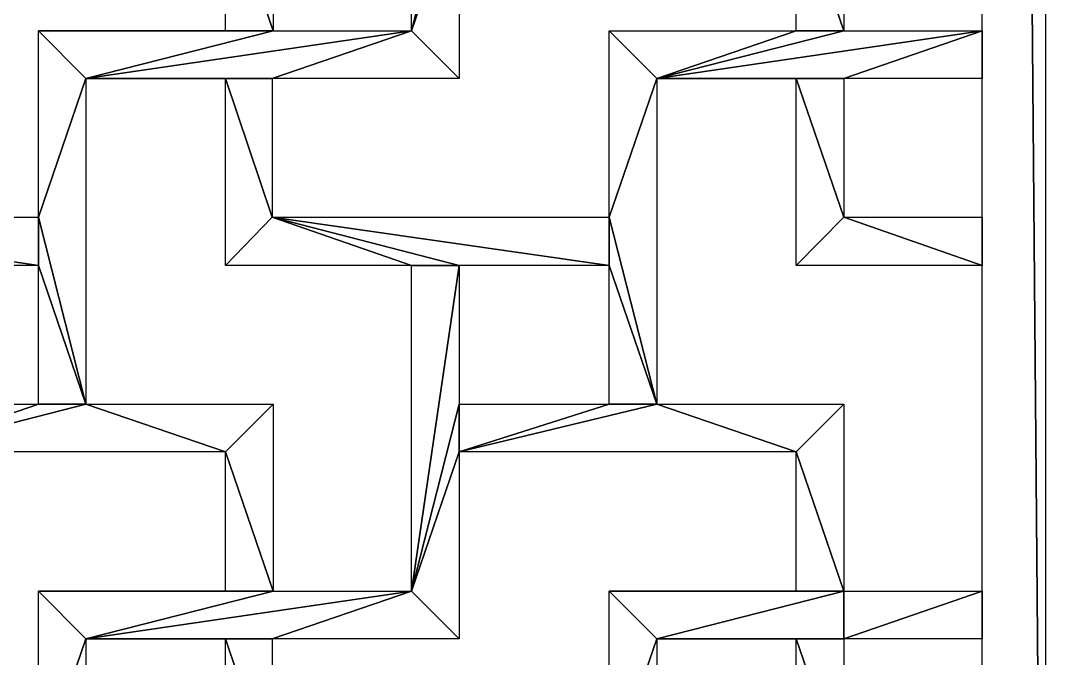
# Model space of a CAD drawing. Header units: centimetres. Extents: x -27.5 to -18.9, y -9.4 to 9.5.
# Drawn here: x -21.449 to -18.888, y -7.088 to -5.495 of the extents above; entities that cross this region are included whole.
import ezdxf

# ---------------------------------------------------------------- set-up
doc = ezdxf.new("R2010")
doc.units = ezdxf.units.CM
doc.header["$MEASUREMENT"] = 0
doc.layers.add('layer 1', color=7, linetype='Continuous')

msp = doc.modelspace()

# ---------------------------------------------------------------- linework, layer by layer
at = {"layer": 'layer 1', "color": 250}
for points in [[(-18.88772, 9.47963), (-18.88772, 9.47963), (-19.04571, 9.3217), (-19.04571, 9.3217), (-19.04571, 9.3217), (-19.04571, 9.3217), (-18.88772, -9.3973), (-18.88772, -9.3973), (-18.88772, -9.3973), (-18.88772, -9.3973), (-18.88772, 9.47963), (-18.88772, 9.47963)], [(-18.88772, 9.47963), (-18.88772, 9.47963), (-19.04571, 9.3217), (-19.04571, 9.3217), (-19.04571, 9.3217), (-19.04571, 9.3217), (-18.88772, -9.3973), (-18.88772, -9.3973), (-18.88772, -9.3973), (-18.88772, -9.3973), (-18.88772, 9.47963), (-18.88772, 9.47963)], [(-19.04571, 9.3217), (-19.04571, 9.3217), (-19.04571, -9.23937), (-19.04571, -9.23937), (-19.04571, -9.23937), (-19.04571, -9.23937), (-18.88772, -9.3973), (-18.88772, -9.3973), (-18.88772, -9.3973), (-18.88772, -9.3973), (-19.04571, 9.3217), (-19.04571, 9.3217)], [(-19.04571, 9.3217), (-19.04571, 9.3217), (-19.04571, -9.23937), (-19.04571, -9.23937), (-19.04571, -9.23937), (-19.04571, -9.23937), (-18.88772, -9.3973), (-18.88772, -9.3973), (-18.88772, -9.3973), (-18.88772, -9.3973), (-19.04571, 9.3217), (-19.04571, 9.3217)], [(-20.47191, -4.7051), (-20.47191, -4.7051), (-20.47191, -5.52067), (-20.47191, -5.52067), (-20.47191, -5.52067), (-20.47191, -5.52067), (-20.35287, -5.05341), (-20.35287, -5.05341), (-20.35287, -5.05341), (-20.35287, -5.05341), (-20.47191, -4.7051), (-20.47191, -4.7051)], [(-20.47191, -4.7051), (-20.47191, -4.7051), (-20.47191, -5.52067), (-20.47191, -5.52067), (-20.47191, -5.52067), (-20.47191, -5.52067), (-20.35287, -5.05341), (-20.35287, -5.05341), (-20.35287, -5.05341), (-20.35287, -5.05341), (-20.47191, -4.7051), (-20.47191, -4.7051)], [(-20.81817, -5.05341), (-20.81817, -5.05341), (-20.93721, -5.17236), (-20.93721, -5.17236), (-20.93721, -5.17236), (-20.93721, -5.17236), (-20.81817, -5.52067), (-20.81817, -5.52067), (-20.81817, -5.52067), (-20.81817, -5.52067), (-20.81817, -5.05341), (-20.81817, -5.05341)], [(-20.81817, -5.05341), (-20.81817, -5.05341), (-20.93721, -5.17236), (-20.93721, -5.17236), (-20.93721, -5.17236), (-20.93721, -5.17236), (-20.81817, -5.52067), (-20.81817, -5.52067), (-20.81817, -5.52067), (-20.81817, -5.52067), (-20.81817, -5.05341), (-20.81817, -5.05341)], [(-20.35287, -5.05341), (-20.35287, -5.05341), (-20.47191, -5.52067), (-20.47191, -5.52067), (-20.47191, -5.52067), (-20.47191, -5.52067), (-20.35287, -5.17236), (-20.35287, -5.17236), (-20.35287, -5.17236), (-20.35287, -5.17236), (-20.35287, -5.05341), (-20.35287, -5.05341)], [(-20.35287, -5.05341), (-20.35287, -5.05341), (-20.47191, -5.52067), (-20.47191, -5.52067), (-20.47191, -5.52067), (-20.47191, -5.52067), (-20.35287, -5.17236), (-20.35287, -5.17236), (-20.35287, -5.17236), (-20.35287, -5.17236), (-20.35287, -5.05341), (-20.35287, -5.05341)], [(-19.39197, -5.05341), (-19.39197, -5.05341), (-19.51101, -5.17236), (-19.51101, -5.17236), (-19.51101, -5.17236), (-19.51101, -5.17236), (-19.39197, -5.52067), (-19.39197, -5.52067), (-19.39197, -5.52067), (-19.39197, -5.52067), (-19.39197, -5.05341), (-19.39197, -5.05341)], [(-19.39197, -5.05341), (-19.39197, -5.05341), (-19.51101, -5.17236), (-19.51101, -5.17236), (-19.51101, -5.17236), (-19.51101, -5.17236), (-19.39197, -5.52067), (-19.39197, -5.52067), (-19.39197, -5.52067), (-19.39197, -5.52067), (-19.39197, -5.05341), (-19.39197, -5.05341)], [(-20.93721, -5.17236), (-20.93721, -5.17236), (-20.93721, -5.52067), (-20.93721, -5.52067), (-20.93721, -5.52067), (-20.93721, -5.52067), (-20.81817, -5.52067), (-20.81817, -5.52067), (-20.81817, -5.52067), (-20.81817, -5.52067), (-20.93721, -5.17236), (-20.93721, -5.17236)], [(-20.93721, -5.17236), (-20.93721, -5.17236), (-20.93721, -5.52067), (-20.93721, -5.52067), (-20.93721, -5.52067), (-20.93721, -5.52067), (-20.81817, -5.52067), (-20.81817, -5.52067), (-20.81817, -5.52067), (-20.81817, -5.52067), (-20.93721, -5.17236), (-20.93721, -5.17236)], [(-20.35287, -5.17236), (-20.35287, -5.17236), (-20.47191, -5.52067), (-20.47191, -5.52067), (-20.47191, -5.52067), (-20.47191, -5.52067), (-20.35287, -5.63962), (-20.35287, -5.63962), (-20.35287, -5.63962), (-20.35287, -5.63962), (-20.35287, -5.17236), (-20.35287, -5.17236)], [(-20.35287, -5.17236), (-20.35287, -5.17236), (-20.47191, -5.52067), (-20.47191, -5.52067), (-20.47191, -5.52067), (-20.47191, -5.52067), (-20.35287, -5.63962), (-20.35287, -5.63962), (-20.35287, -5.63962), (-20.35287, -5.63962), (-20.35287, -5.17236), (-20.35287, -5.17236)], [(-19.51101, -5.17236), (-19.51101, -5.17236), (-19.51101, -5.52067), (-19.51101, -5.52067), (-19.51101, -5.52067), (-19.51101, -5.52067), (-19.39197, -5.52067), (-19.39197, -5.52067), (-19.39197, -5.52067), (-19.39197, -5.52067), (-19.51101, -5.17236), (-19.51101, -5.17236)], [(-19.51101, -5.17236), (-19.51101, -5.17236), (-19.51101, -5.52067), (-19.51101, -5.52067), (-19.51101, -5.52067), (-19.51101, -5.52067), (-19.39197, -5.52067), (-19.39197, -5.52067), (-19.39197, -5.52067), (-19.39197, -5.52067), (-19.51101, -5.17236), (-19.51101, -5.17236)], [(-21.40467, -5.52067), (-21.40467, -5.52067), (-21.28566, -5.63962), (-21.28566, -5.63962), (-21.28566, -5.63962), (-21.28566, -5.63962), (-20.81817, -5.52067), (-20.81817, -5.52067), (-20.81817, -5.52067), (-20.81817, -5.52067), (-21.40467, -5.52067), (-21.40467, -5.52067)], [(-21.40467, -5.52067), (-21.40467, -5.52067), (-21.28566, -5.63962), (-21.28566, -5.63962), (-21.28566, -5.63962), (-21.28566, -5.63962), (-20.81817, -5.52067), (-20.81817, -5.52067), (-20.81817, -5.52067), (-20.81817, -5.52067), (-21.40467, -5.52067), (-21.40467, -5.52067)], [(-21.40467, -5.52067), (-21.40467, -5.52067), (-21.40467, -5.98577), (-21.40467, -5.98577), (-21.40467, -5.98577), (-21.40467, -5.98577), (-21.28566, -5.63962), (-21.28566, -5.63962), (-21.28566, -5.63962), (-21.28566, -5.63962), (-21.40467, -5.52067), (-21.40467, -5.52067)], [(-21.40467, -5.52067), (-21.40467, -5.52067), (-21.40467, -5.98577), (-21.40467, -5.98577), (-21.40467, -5.98577), (-21.40467, -5.98577), (-21.28566, -5.63962), (-21.28566, -5.63962), (-21.28566, -5.63962), (-21.28566, -5.63962), (-21.40467, -5.52067), (-21.40467, -5.52067)], [(-20.81817, -5.52067), (-20.81817, -5.52067), (-20.93721, -5.52067), (-20.93721, -5.52067), (-20.93721, -5.52067), (-20.93721, -5.52067), (-21.40467, -5.52067), (-21.40467, -5.52067), (-21.40467, -5.52067), (-21.40467, -5.52067), (-20.81817, -5.52067), (-20.81817, -5.52067)], [(-20.81817, -5.52067), (-20.81817, -5.52067), (-20.93721, -5.52067), (-20.93721, -5.52067), (-20.93721, -5.52067), (-20.93721, -5.52067), (-21.40467, -5.52067), (-21.40467, -5.52067), (-21.40467, -5.52067), (-21.40467, -5.52067), (-20.81817, -5.52067), (-20.81817, -5.52067)], [(-20.47191, -5.52067), (-20.47191, -5.52067), (-21.28566, -5.63962), (-21.28566, -5.63962), (-21.28566, -5.63962), (-21.28566, -5.63962), (-20.82037, -5.63962), (-20.82037, -5.63962), (-20.82037, -5.63962), (-20.82037, -5.63962), (-20.47191, -5.52067), (-20.47191, -5.52067)], [(-20.47191, -5.52067), (-20.47191, -5.52067), (-21.28566, -5.63962), (-21.28566, -5.63962), (-21.28566, -5.63962), (-21.28566, -5.63962), (-20.82037, -5.63962), (-20.82037, -5.63962), (-20.82037, -5.63962), (-20.82037, -5.63962), (-20.47191, -5.52067), (-20.47191, -5.52067)], [(-21.28566, -5.63962), (-21.28566, -5.63962), (-20.47191, -5.52067), (-20.47191, -5.52067), (-20.47191, -5.52067), (-20.47191, -5.52067), (-20.81817, -5.52067), (-20.81817, -5.52067), (-20.81817, -5.52067), (-20.81817, -5.52067), (-21.28566, -5.63962), (-21.28566, -5.63962)], [(-21.28566, -5.63962), (-21.28566, -5.63962), (-20.47191, -5.52067), (-20.47191, -5.52067), (-20.47191, -5.52067), (-20.47191, -5.52067), (-20.81817, -5.52067), (-20.81817, -5.52067), (-20.81817, -5.52067), (-20.81817, -5.52067), (-21.28566, -5.63962), (-21.28566, -5.63962)], [(-20.47191, -5.52067), (-20.47191, -5.52067), (-20.82037, -5.63962), (-20.82037, -5.63962), (-20.82037, -5.63962), (-20.82037, -5.63962), (-20.35287, -5.63962), (-20.35287, -5.63962), (-20.35287, -5.63962), (-20.35287, -5.63962), (-20.47191, -5.52067), (-20.47191, -5.52067)], [(-20.47191, -5.52067), (-20.47191, -5.52067), (-20.82037, -5.63962), (-20.82037, -5.63962), (-20.82037, -5.63962), (-20.82037, -5.63962), (-20.35287, -5.63962), (-20.35287, -5.63962), (-20.35287, -5.63962), (-20.35287, -5.63962), (-20.47191, -5.52067), (-20.47191, -5.52067)], [(-19.97847, -5.52067), (-19.97847, -5.52067), (-19.85946, -5.63962), (-19.85946, -5.63962), (-19.85946, -5.63962), (-19.85946, -5.63962), (-19.51101, -5.52067), (-19.51101, -5.52067), (-19.51101, -5.52067), (-19.51101, -5.52067), (-19.97847, -5.52067), (-19.97847, -5.52067)], [(-19.97847, -5.52067), (-19.97847, -5.52067), (-19.85946, -5.63962), (-19.85946, -5.63962), (-19.85946, -5.63962), (-19.85946, -5.63962), (-19.51101, -5.52067), (-19.51101, -5.52067), (-19.51101, -5.52067), (-19.51101, -5.52067), (-19.97847, -5.52067), (-19.97847, -5.52067)], [(-19.97847, -5.52067), (-19.97847, -5.52067), (-19.97847, -5.98577), (-19.97847, -5.98577), (-19.97847, -5.98577), (-19.97847, -5.98577), (-19.85946, -5.63962), (-19.85946, -5.63962), (-19.85946, -5.63962), (-19.85946, -5.63962), (-19.97847, -5.52067), (-19.97847, -5.52067)], [(-19.97847, -5.52067), (-19.97847, -5.52067), (-19.97847, -5.98577), (-19.97847, -5.98577), (-19.97847, -5.98577), (-19.97847, -5.98577), (-19.85946, -5.63962), (-19.85946, -5.63962), (-19.85946, -5.63962), (-19.85946, -5.63962), (-19.97847, -5.52067), (-19.97847, -5.52067)], [(-19.04571, -5.52067), (-19.04571, -5.52067), (-19.85946, -5.63962), (-19.85946, -5.63962), (-19.85946, -5.63962), (-19.85946, -5.63962), (-19.39197, -5.63962), (-19.39197, -5.63962), (-19.39197, -5.63962), (-19.39197, -5.63962), (-19.04571, -5.52067), (-19.04571, -5.52067)], [(-19.04571, -5.52067), (-19.04571, -5.52067), (-19.85946, -5.63962), (-19.85946, -5.63962), (-19.85946, -5.63962), (-19.85946, -5.63962), (-19.39197, -5.63962), (-19.39197, -5.63962), (-19.39197, -5.63962), (-19.39197, -5.63962), (-19.04571, -5.52067), (-19.04571, -5.52067)], [(-19.39197, -5.52067), (-19.39197, -5.52067), (-19.85946, -5.63962), (-19.85946, -5.63962), (-19.85946, -5.63962), (-19.85946, -5.63962), (-19.04571, -5.52067), (-19.04571, -5.52067), (-19.04571, -5.52067), (-19.04571, -5.52067), (-19.39197, -5.52067), (-19.39197, -5.52067)], [(-19.39197, -5.52067), (-19.39197, -5.52067), (-19.85946, -5.63962), (-19.85946, -5.63962), (-19.85946, -5.63962), (-19.85946, -5.63962), (-19.04571, -5.52067), (-19.04571, -5.52067), (-19.04571, -5.52067), (-19.04571, -5.52067), (-19.39197, -5.52067), (-19.39197, -5.52067)], [(-19.51101, -5.52067), (-19.51101, -5.52067), (-19.85946, -5.63962), (-19.85946, -5.63962), (-19.85946, -5.63962), (-19.85946, -5.63962), (-19.39197, -5.52067), (-19.39197, -5.52067), (-19.39197, -5.52067), (-19.39197, -5.52067), (-19.51101, -5.52067), (-19.51101, -5.52067)], [(-19.51101, -5.52067), (-19.51101, -5.52067), (-19.85946, -5.63962), (-19.85946, -5.63962), (-19.85946, -5.63962), (-19.85946, -5.63962), (-19.39197, -5.52067), (-19.39197, -5.52067), (-19.39197, -5.52067), (-19.39197, -5.52067), (-19.51101, -5.52067), (-19.51101, -5.52067)], [(-19.04571, -5.52067), (-19.04571, -5.52067), (-19.39197, -5.63962), (-19.39197, -5.63962), (-19.39197, -5.63962), (-19.39197, -5.63962), (-19.04571, -5.63962), (-19.04571, -5.63962), (-19.04571, -5.63962), (-19.04571, -5.63962), (-19.04571, -5.52067), (-19.04571, -5.52067)], [(-19.04571, -5.52067), (-19.04571, -5.52067), (-19.39197, -5.63962), (-19.39197, -5.63962), (-19.39197, -5.63962), (-19.39197, -5.63962), (-19.04571, -5.63962), (-19.04571, -5.63962), (-19.04571, -5.63962), (-19.04571, -5.63962), (-19.04571, -5.52067), (-19.04571, -5.52067)], [(-21.28566, -5.63962), (-21.28566, -5.63962), (-21.40467, -5.98577), (-21.40467, -5.98577), (-21.40467, -5.98577), (-21.40467, -5.98577), (-21.28566, -6.45303), (-21.28566, -6.45303), (-21.28566, -6.45303), (-21.28566, -6.45303), (-21.28566, -5.63962), (-21.28566, -5.63962)], [(-21.28566, -5.63962), (-21.28566, -5.63962), (-21.40467, -5.98577), (-21.40467, -5.98577), (-21.40467, -5.98577), (-21.40467, -5.98577), (-21.28566, -6.45303), (-21.28566, -6.45303), (-21.28566, -6.45303), (-21.28566, -6.45303), (-21.28566, -5.63962), (-21.28566, -5.63962)], [(-20.82037, -5.63962), (-20.82037, -5.63962), (-21.28566, -5.63962), (-21.28566, -5.63962), (-21.28566, -5.63962), (-21.28566, -5.63962), (-20.93721, -5.63962), (-20.93721, -5.63962), (-20.93721, -5.63962), (-20.93721, -5.63962), (-20.82037, -5.63962), (-20.82037, -5.63962)], [(-20.82037, -5.63962), (-20.82037, -5.63962), (-21.28566, -5.63962), (-21.28566, -5.63962), (-21.28566, -5.63962), (-21.28566, -5.63962), (-20.93721, -5.63962), (-20.93721, -5.63962), (-20.93721, -5.63962), (-20.93721, -5.63962), (-20.82037, -5.63962), (-20.82037, -5.63962)], [(-20.93721, -5.63962), (-20.93721, -5.63962), (-20.93721, -6.10692), (-20.93721, -6.10692), (-20.93721, -6.10692), (-20.93721, -6.10692), (-20.82037, -5.98577), (-20.82037, -5.98577), (-20.82037, -5.98577), (-20.82037, -5.98577), (-20.93721, -5.63962), (-20.93721, -5.63962)], [(-20.93721, -5.63962), (-20.93721, -5.63962), (-20.93721, -6.10692), (-20.93721, -6.10692), (-20.93721, -6.10692), (-20.93721, -6.10692), (-20.82037, -5.98577), (-20.82037, -5.98577), (-20.82037, -5.98577), (-20.82037, -5.98577), (-20.93721, -5.63962), (-20.93721, -5.63962)], [(-20.82037, -5.63962), (-20.82037, -5.63962), (-20.93721, -5.63962), (-20.93721, -5.63962), (-20.93721, -5.63962), (-20.93721, -5.63962), (-20.82037, -5.98577), (-20.82037, -5.98577), (-20.82037, -5.98577), (-20.82037, -5.98577), (-20.82037, -5.63962), (-20.82037, -5.63962)], [(-20.82037, -5.63962), (-20.82037, -5.63962), (-20.93721, -5.63962), (-20.93721, -5.63962), (-20.93721, -5.63962), (-20.93721, -5.63962), (-20.82037, -5.98577), (-20.82037, -5.98577), (-20.82037, -5.98577), (-20.82037, -5.98577), (-20.82037, -5.63962), (-20.82037, -5.63962)], [(-19.85946, -5.63962), (-19.85946, -5.63962), (-19.97847, -5.98577), (-19.97847, -5.98577), (-19.97847, -5.98577), (-19.97847, -5.98577), (-19.85946, -6.45303), (-19.85946, -6.45303), (-19.85946, -6.45303), (-19.85946, -6.45303), (-19.85946, -5.63962), (-19.85946, -5.63962)], [(-19.85946, -5.63962), (-19.85946, -5.63962), (-19.97847, -5.98577), (-19.97847, -5.98577), (-19.97847, -5.98577), (-19.97847, -5.98577), (-19.85946, -6.45303), (-19.85946, -6.45303), (-19.85946, -6.45303), (-19.85946, -6.45303), (-19.85946, -5.63962), (-19.85946, -5.63962)], [(-19.39197, -5.63962), (-19.39197, -5.63962), (-19.85946, -5.63962), (-19.85946, -5.63962), (-19.85946, -5.63962), (-19.85946, -5.63962), (-19.51101, -5.63962), (-19.51101, -5.63962), (-19.51101, -5.63962), (-19.51101, -5.63962), (-19.39197, -5.63962), (-19.39197, -5.63962)], [(-19.39197, -5.63962), (-19.39197, -5.63962), (-19.85946, -5.63962), (-19.85946, -5.63962), (-19.85946, -5.63962), (-19.85946, -5.63962), (-19.51101, -5.63962), (-19.51101, -5.63962), (-19.51101, -5.63962), (-19.51101, -5.63962), (-19.39197, -5.63962), (-19.39197, -5.63962)], [(-19.51101, -5.63962), (-19.51101, -5.63962), (-19.51101, -6.10692), (-19.51101, -6.10692), (-19.51101, -6.10692), (-19.51101, -6.10692), (-19.39197, -5.98577), (-19.39197, -5.98577), (-19.39197, -5.98577), (-19.39197, -5.98577), (-19.51101, -5.63962), (-19.51101, -5.63962)], [(-19.51101, -5.63962), (-19.51101, -5.63962), (-19.51101, -6.10692), (-19.51101, -6.10692), (-19.51101, -6.10692), (-19.51101, -6.10692), (-19.39197, -5.98577), (-19.39197, -5.98577), (-19.39197, -5.98577), (-19.39197, -5.98577), (-19.51101, -5.63962), (-19.51101, -5.63962)], [(-19.39197, -5.63962), (-19.39197, -5.63962), (-19.51101, -5.63962), (-19.51101, -5.63962), (-19.51101, -5.63962), (-19.51101, -5.63962), (-19.39197, -5.98577), (-19.39197, -5.98577), (-19.39197, -5.98577), (-19.39197, -5.98577), (-19.39197, -5.63962), (-19.39197, -5.63962)], [(-19.39197, -5.63962), (-19.39197, -5.63962), (-19.51101, -5.63962), (-19.51101, -5.63962), (-19.51101, -5.63962), (-19.51101, -5.63962), (-19.39197, -5.98577), (-19.39197, -5.98577), (-19.39197, -5.98577), (-19.39197, -5.98577), (-19.39197, -5.63962), (-19.39197, -5.63962)], [(-22.21841, -5.98577), (-22.21841, -5.98577), (-21.75096, -6.10692), (-21.75096, -6.10692), (-21.75096, -6.10692), (-21.75096, -6.10692), (-21.40467, -6.10692), (-21.40467, -6.10692), (-21.40467, -6.10692), (-21.40467, -6.10692), (-22.21841, -5.98577), (-22.21841, -5.98577)], [(-22.21841, -5.98577), (-22.21841, -5.98577), (-21.75096, -6.10692), (-21.75096, -6.10692), (-21.75096, -6.10692), (-21.75096, -6.10692), (-21.40467, -6.10692), (-21.40467, -6.10692), (-21.40467, -6.10692), (-21.40467, -6.10692), (-22.21841, -5.98577), (-22.21841, -5.98577)], [(-21.40467, -5.98577), (-21.40467, -5.98577), (-22.21841, -5.98577), (-22.21841, -5.98577), (-22.21841, -5.98577), (-22.21841, -5.98577), (-21.40467, -6.10692), (-21.40467, -6.10692), (-21.40467, -6.10692), (-21.40467, -6.10692), (-21.40467, -5.98577), (-21.40467, -5.98577)], [(-21.40467, -5.98577), (-21.40467, -5.98577), (-22.21841, -5.98577), (-22.21841, -5.98577), (-22.21841, -5.98577), (-22.21841, -5.98577), (-21.40467, -6.10692), (-21.40467, -6.10692), (-21.40467, -6.10692), (-21.40467, -6.10692), (-21.40467, -5.98577), (-21.40467, -5.98577)], [(-21.40467, -5.98577), (-21.40467, -5.98577), (-21.40467, -6.10692), (-21.40467, -6.10692), (-21.40467, -6.10692), (-21.40467, -6.10692), (-21.28566, -6.45303), (-21.28566, -6.45303), (-21.28566, -6.45303), (-21.28566, -6.45303), (-21.40467, -5.98577), (-21.40467, -5.98577)], [(-21.40467, -5.98577), (-21.40467, -5.98577), (-21.40467, -6.10692), (-21.40467, -6.10692), (-21.40467, -6.10692), (-21.40467, -6.10692), (-21.28566, -6.45303), (-21.28566, -6.45303), (-21.28566, -6.45303), (-21.28566, -6.45303), (-21.40467, -5.98577), (-21.40467, -5.98577)], [(-20.82037, -5.98577), (-20.82037, -5.98577), (-20.93721, -6.10692), (-20.93721, -6.10692), (-20.93721, -6.10692), (-20.93721, -6.10692), (-20.47191, -6.10692), (-20.47191, -6.10692), (-20.47191, -6.10692), (-20.47191, -6.10692), (-20.82037, -5.98577), (-20.82037, -5.98577)], [(-20.82037, -5.98577), (-20.82037, -5.98577), (-20.93721, -6.10692), (-20.93721, -6.10692), (-20.93721, -6.10692), (-20.93721, -6.10692), (-20.47191, -6.10692), (-20.47191, -6.10692), (-20.47191, -6.10692), (-20.47191, -6.10692), (-20.82037, -5.98577), (-20.82037, -5.98577)], [(-20.82037, -5.98577), (-20.82037, -5.98577), (-20.47191, -6.10692), (-20.47191, -6.10692), (-20.47191, -6.10692), (-20.47191, -6.10692), (-20.35287, -6.10692), (-20.35287, -6.10692), (-20.35287, -6.10692), (-20.35287, -6.10692), (-20.82037, -5.98577), (-20.82037, -5.98577)], [(-20.82037, -5.98577), (-20.82037, -5.98577), (-20.47191, -6.10692), (-20.47191, -6.10692), (-20.47191, -6.10692), (-20.47191, -6.10692), (-20.35287, -6.10692), (-20.35287, -6.10692), (-20.35287, -6.10692), (-20.35287, -6.10692), (-20.82037, -5.98577), (-20.82037, -5.98577)], [(-20.82037, -5.98577), (-20.82037, -5.98577), (-20.35287, -6.10692), (-20.35287, -6.10692), (-20.35287, -6.10692), (-20.35287, -6.10692), (-19.97847, -6.10692), (-19.97847, -6.10692), (-19.97847, -6.10692), (-19.97847, -6.10692), (-20.82037, -5.98577), (-20.82037, -5.98577)], [(-20.82037, -5.98577), (-20.82037, -5.98577), (-20.35287, -6.10692), (-20.35287, -6.10692), (-20.35287, -6.10692), (-20.35287, -6.10692), (-19.97847, -6.10692), (-19.97847, -6.10692), (-19.97847, -6.10692), (-19.97847, -6.10692), (-20.82037, -5.98577), (-20.82037, -5.98577)], [(-19.97847, -6.10692), (-19.97847, -6.10692), (-19.97847, -5.98577), (-19.97847, -5.98577), (-19.97847, -5.98577), (-19.97847, -5.98577), (-20.82037, -5.98577), (-20.82037, -5.98577), (-20.82037, -5.98577), (-20.82037, -5.98577), (-19.97847, -6.10692), (-19.97847, -6.10692)], [(-19.97847, -6.10692), (-19.97847, -6.10692), (-19.97847, -5.98577), (-19.97847, -5.98577), (-19.97847, -5.98577), (-19.97847, -5.98577), (-20.82037, -5.98577), (-20.82037, -5.98577), (-20.82037, -5.98577), (-20.82037, -5.98577), (-19.97847, -6.10692), (-19.97847, -6.10692)], [(-19.97847, -5.98577), (-19.97847, -5.98577), (-19.97847, -6.10692), (-19.97847, -6.10692), (-19.97847, -6.10692), (-19.97847, -6.10692), (-19.85946, -6.45303), (-19.85946, -6.45303), (-19.85946, -6.45303), (-19.85946, -6.45303), (-19.97847, -5.98577), (-19.97847, -5.98577)], [(-19.97847, -5.98577), (-19.97847, -5.98577), (-19.97847, -6.10692), (-19.97847, -6.10692), (-19.97847, -6.10692), (-19.97847, -6.10692), (-19.85946, -6.45303), (-19.85946, -6.45303), (-19.85946, -6.45303), (-19.85946, -6.45303), (-19.97847, -5.98577), (-19.97847, -5.98577)], [(-19.39197, -5.98577), (-19.39197, -5.98577), (-19.51101, -6.10692), (-19.51101, -6.10692), (-19.51101, -6.10692), (-19.51101, -6.10692), (-19.04571, -6.10692), (-19.04571, -6.10692), (-19.04571, -6.10692), (-19.04571, -6.10692), (-19.39197, -5.98577), (-19.39197, -5.98577)], [(-19.39197, -5.98577), (-19.39197, -5.98577), (-19.51101, -6.10692), (-19.51101, -6.10692), (-19.51101, -6.10692), (-19.51101, -6.10692), (-19.04571, -6.10692), (-19.04571, -6.10692), (-19.04571, -6.10692), (-19.04571, -6.10692), (-19.39197, -5.98577), (-19.39197, -5.98577)], [(-19.04571, -5.98577), (-19.04571, -5.98577), (-19.39197, -5.98577), (-19.39197, -5.98577), (-19.39197, -5.98577), (-19.39197, -5.98577), (-19.04571, -6.10692), (-19.04571, -6.10692), (-19.04571, -6.10692), (-19.04571, -6.10692), (-19.04571, -5.98577), (-19.04571, -5.98577)], [(-19.04571, -5.98577), (-19.04571, -5.98577), (-19.39197, -5.98577), (-19.39197, -5.98577), (-19.39197, -5.98577), (-19.39197, -5.98577), (-19.04571, -6.10692), (-19.04571, -6.10692), (-19.04571, -6.10692), (-19.04571, -6.10692), (-19.04571, -5.98577), (-19.04571, -5.98577)], [(-21.40467, -6.10692), (-21.40467, -6.10692), (-21.40467, -6.45303), (-21.40467, -6.45303), (-21.40467, -6.45303), (-21.40467, -6.45303), (-21.28566, -6.45303), (-21.28566, -6.45303), (-21.28566, -6.45303), (-21.28566, -6.45303), (-21.40467, -6.10692), (-21.40467, -6.10692)], [(-21.40467, -6.10692), (-21.40467, -6.10692), (-21.40467, -6.45303), (-21.40467, -6.45303), (-21.40467, -6.45303), (-21.40467, -6.45303), (-21.28566, -6.45303), (-21.28566, -6.45303), (-21.28566, -6.45303), (-21.28566, -6.45303), (-21.40467, -6.10692), (-21.40467, -6.10692)], [(-20.35287, -6.10692), (-20.35287, -6.10692), (-20.47191, -6.92029), (-20.47191, -6.92029), (-20.47191, -6.92029), (-20.47191, -6.92029), (-20.35287, -6.45303), (-20.35287, -6.45303), (-20.35287, -6.45303), (-20.35287, -6.45303), (-20.35287, -6.10692), (-20.35287, -6.10692)], [(-20.35287, -6.10692), (-20.35287, -6.10692), (-20.47191, -6.92029), (-20.47191, -6.92029), (-20.47191, -6.92029), (-20.47191, -6.92029), (-20.35287, -6.45303), (-20.35287, -6.45303), (-20.35287, -6.45303), (-20.35287, -6.45303), (-20.35287, -6.10692), (-20.35287, -6.10692)], [(-20.47191, -6.10692), (-20.47191, -6.10692), (-20.47191, -6.92029), (-20.47191, -6.92029), (-20.47191, -6.92029), (-20.47191, -6.92029), (-20.35287, -6.10692), (-20.35287, -6.10692), (-20.35287, -6.10692), (-20.35287, -6.10692), (-20.47191, -6.10692), (-20.47191, -6.10692)], [(-20.47191, -6.10692), (-20.47191, -6.10692), (-20.47191, -6.92029), (-20.47191, -6.92029), (-20.47191, -6.92029), (-20.47191, -6.92029), (-20.35287, -6.10692), (-20.35287, -6.10692), (-20.35287, -6.10692), (-20.35287, -6.10692), (-20.47191, -6.10692), (-20.47191, -6.10692)], [(-19.97847, -6.10692), (-19.97847, -6.10692), (-19.97847, -6.45303), (-19.97847, -6.45303), (-19.97847, -6.45303), (-19.97847, -6.45303), (-19.85946, -6.45303), (-19.85946, -6.45303), (-19.85946, -6.45303), (-19.85946, -6.45303), (-19.97847, -6.10692), (-19.97847, -6.10692)], [(-19.97847, -6.10692), (-19.97847, -6.10692), (-19.97847, -6.45303), (-19.97847, -6.45303), (-19.97847, -6.45303), (-19.97847, -6.45303), (-19.85946, -6.45303), (-19.85946, -6.45303), (-19.85946, -6.45303), (-19.85946, -6.45303), (-19.97847, -6.10692), (-19.97847, -6.10692)], [(-21.28566, -6.45303), (-21.28566, -6.45303), (-21.75096, -6.57203), (-21.75096, -6.57203), (-21.75096, -6.57203), (-21.75096, -6.57203), (-20.93721, -6.57203), (-20.93721, -6.57203), (-20.93721, -6.57203), (-20.93721, -6.57203), (-21.28566, -6.45303), (-21.28566, -6.45303)], [(-21.28566, -6.45303), (-21.28566, -6.45303), (-21.75096, -6.57203), (-21.75096, -6.57203), (-21.75096, -6.57203), (-21.75096, -6.57203), (-20.93721, -6.57203), (-20.93721, -6.57203), (-20.93721, -6.57203), (-20.93721, -6.57203), (-21.28566, -6.45303), (-21.28566, -6.45303)], [(-21.40467, -6.45303), (-21.40467, -6.45303), (-21.75096, -6.57203), (-21.75096, -6.57203), (-21.75096, -6.57203), (-21.75096, -6.57203), (-21.28566, -6.45303), (-21.28566, -6.45303), (-21.28566, -6.45303), (-21.28566, -6.45303), (-21.40467, -6.45303), (-21.40467, -6.45303)], [(-21.40467, -6.45303), (-21.40467, -6.45303), (-21.75096, -6.57203), (-21.75096, -6.57203), (-21.75096, -6.57203), (-21.75096, -6.57203), (-21.28566, -6.45303), (-21.28566, -6.45303), (-21.28566, -6.45303), (-21.28566, -6.45303), (-21.40467, -6.45303), (-21.40467, -6.45303)], [(-21.75096, -6.57203), (-21.75096, -6.57203), (-21.40467, -6.45303), (-21.40467, -6.45303), (-21.40467, -6.45303), (-21.40467, -6.45303), (-21.75096, -6.45303), (-21.75096, -6.45303), (-21.75096, -6.45303), (-21.75096, -6.45303), (-21.75096, -6.57203), (-21.75096, -6.57203)], [(-21.75096, -6.57203), (-21.75096, -6.57203), (-21.40467, -6.45303), (-21.40467, -6.45303), (-21.40467, -6.45303), (-21.40467, -6.45303), (-21.75096, -6.45303), (-21.75096, -6.45303), (-21.75096, -6.45303), (-21.75096, -6.45303), (-21.75096, -6.57203), (-21.75096, -6.57203)], [(-21.28566, -6.45303), (-21.28566, -6.45303), (-20.93721, -6.57203), (-20.93721, -6.57203), (-20.93721, -6.57203), (-20.93721, -6.57203), (-20.81817, -6.45303), (-20.81817, -6.45303), (-20.81817, -6.45303), (-20.81817, -6.45303), (-21.28566, -6.45303), (-21.28566, -6.45303)], [(-21.28566, -6.45303), (-21.28566, -6.45303), (-20.93721, -6.57203), (-20.93721, -6.57203), (-20.93721, -6.57203), (-20.93721, -6.57203), (-20.81817, -6.45303), (-20.81817, -6.45303), (-20.81817, -6.45303), (-20.81817, -6.45303), (-21.28566, -6.45303), (-21.28566, -6.45303)], [(-20.81817, -6.45303), (-20.81817, -6.45303), (-20.93721, -6.57203), (-20.93721, -6.57203), (-20.93721, -6.57203), (-20.93721, -6.57203), (-20.81817, -6.92029), (-20.81817, -6.92029), (-20.81817, -6.92029), (-20.81817, -6.92029), (-20.81817, -6.45303), (-20.81817, -6.45303)], [(-20.81817, -6.45303), (-20.81817, -6.45303), (-20.93721, -6.57203), (-20.93721, -6.57203), (-20.93721, -6.57203), (-20.93721, -6.57203), (-20.81817, -6.92029), (-20.81817, -6.92029), (-20.81817, -6.92029), (-20.81817, -6.92029), (-20.81817, -6.45303), (-20.81817, -6.45303)], [(-20.35287, -6.45303), (-20.35287, -6.45303), (-20.47191, -6.92029), (-20.47191, -6.92029), (-20.47191, -6.92029), (-20.47191, -6.92029), (-20.35287, -6.57203), (-20.35287, -6.57203), (-20.35287, -6.57203), (-20.35287, -6.57203), (-20.35287, -6.45303), (-20.35287, -6.45303)], [(-20.35287, -6.45303), (-20.35287, -6.45303), (-20.47191, -6.92029), (-20.47191, -6.92029), (-20.47191, -6.92029), (-20.47191, -6.92029), (-20.35287, -6.57203), (-20.35287, -6.57203), (-20.35287, -6.57203), (-20.35287, -6.57203), (-20.35287, -6.45303), (-20.35287, -6.45303)], [(-19.85946, -6.45303), (-19.85946, -6.45303), (-20.35287, -6.57203), (-20.35287, -6.57203), (-20.35287, -6.57203), (-20.35287, -6.57203), (-19.51101, -6.57203), (-19.51101, -6.57203), (-19.51101, -6.57203), (-19.51101, -6.57203), (-19.85946, -6.45303), (-19.85946, -6.45303)], [(-19.85946, -6.45303), (-19.85946, -6.45303), (-20.35287, -6.57203), (-20.35287, -6.57203), (-20.35287, -6.57203), (-20.35287, -6.57203), (-19.51101, -6.57203), (-19.51101, -6.57203), (-19.51101, -6.57203), (-19.51101, -6.57203), (-19.85946, -6.45303), (-19.85946, -6.45303)], [(-19.97847, -6.45303), (-19.97847, -6.45303), (-20.35287, -6.57203), (-20.35287, -6.57203), (-20.35287, -6.57203), (-20.35287, -6.57203), (-19.85946, -6.45303), (-19.85946, -6.45303), (-19.85946, -6.45303), (-19.85946, -6.45303), (-19.97847, -6.45303), (-19.97847, -6.45303)], [(-19.97847, -6.45303), (-19.97847, -6.45303), (-20.35287, -6.57203), (-20.35287, -6.57203), (-20.35287, -6.57203), (-20.35287, -6.57203), (-19.85946, -6.45303), (-19.85946, -6.45303), (-19.85946, -6.45303), (-19.85946, -6.45303), (-19.97847, -6.45303), (-19.97847, -6.45303)], [(-20.35287, -6.57203), (-20.35287, -6.57203), (-19.97847, -6.45303), (-19.97847, -6.45303), (-19.97847, -6.45303), (-19.97847, -6.45303), (-20.35287, -6.45303), (-20.35287, -6.45303), (-20.35287, -6.45303), (-20.35287, -6.45303), (-20.35287, -6.57203), (-20.35287, -6.57203)], [(-20.35287, -6.57203), (-20.35287, -6.57203), (-19.97847, -6.45303), (-19.97847, -6.45303), (-19.97847, -6.45303), (-19.97847, -6.45303), (-20.35287, -6.45303), (-20.35287, -6.45303), (-20.35287, -6.45303), (-20.35287, -6.45303), (-20.35287, -6.57203), (-20.35287, -6.57203)], [(-19.85946, -6.45303), (-19.85946, -6.45303), (-19.51101, -6.57203), (-19.51101, -6.57203), (-19.51101, -6.57203), (-19.51101, -6.57203), (-19.39197, -6.45303), (-19.39197, -6.45303), (-19.39197, -6.45303), (-19.39197, -6.45303), (-19.85946, -6.45303), (-19.85946, -6.45303)], [(-19.85946, -6.45303), (-19.85946, -6.45303), (-19.51101, -6.57203), (-19.51101, -6.57203), (-19.51101, -6.57203), (-19.51101, -6.57203), (-19.39197, -6.45303), (-19.39197, -6.45303), (-19.39197, -6.45303), (-19.39197, -6.45303), (-19.85946, -6.45303), (-19.85946, -6.45303)], [(-19.39197, -6.45303), (-19.39197, -6.45303), (-19.51101, -6.57203), (-19.51101, -6.57203), (-19.51101, -6.57203), (-19.51101, -6.57203), (-19.39197, -6.92029), (-19.39197, -6.92029), (-19.39197, -6.92029), (-19.39197, -6.92029), (-19.39197, -6.45303), (-19.39197, -6.45303)], [(-19.39197, -6.45303), (-19.39197, -6.45303), (-19.51101, -6.57203), (-19.51101, -6.57203), (-19.51101, -6.57203), (-19.51101, -6.57203), (-19.39197, -6.92029), (-19.39197, -6.92029), (-19.39197, -6.92029), (-19.39197, -6.92029), (-19.39197, -6.45303), (-19.39197, -6.45303)], [(-20.93721, -6.57203), (-20.93721, -6.57203), (-20.93721, -6.92029), (-20.93721, -6.92029), (-20.93721, -6.92029), (-20.93721, -6.92029), (-20.81817, -6.92029), (-20.81817, -6.92029), (-20.81817, -6.92029), (-20.81817, -6.92029), (-20.93721, -6.57203), (-20.93721, -6.57203)], [(-20.93721, -6.57203), (-20.93721, -6.57203), (-20.93721, -6.92029), (-20.93721, -6.92029), (-20.93721, -6.92029), (-20.93721, -6.92029), (-20.81817, -6.92029), (-20.81817, -6.92029), (-20.81817, -6.92029), (-20.81817, -6.92029), (-20.93721, -6.57203), (-20.93721, -6.57203)], [(-20.35287, -6.57203), (-20.35287, -6.57203), (-20.47191, -6.92029), (-20.47191, -6.92029), (-20.47191, -6.92029), (-20.47191, -6.92029), (-20.35287, -7.03929), (-20.35287, -7.03929), (-20.35287, -7.03929), (-20.35287, -7.03929), (-20.35287, -6.57203), (-20.35287, -6.57203)], [(-20.35287, -6.57203), (-20.35287, -6.57203), (-20.47191, -6.92029), (-20.47191, -6.92029), (-20.47191, -6.92029), (-20.47191, -6.92029), (-20.35287, -7.03929), (-20.35287, -7.03929), (-20.35287, -7.03929), (-20.35287, -7.03929), (-20.35287, -6.57203), (-20.35287, -6.57203)], [(-19.51101, -6.57203), (-19.51101, -6.57203), (-19.51101, -6.92029), (-19.51101, -6.92029), (-19.51101, -6.92029), (-19.51101, -6.92029), (-19.39197, -6.92029), (-19.39197, -6.92029), (-19.39197, -6.92029), (-19.39197, -6.92029), (-19.51101, -6.57203), (-19.51101, -6.57203)], [(-19.51101, -6.57203), (-19.51101, -6.57203), (-19.51101, -6.92029), (-19.51101, -6.92029), (-19.51101, -6.92029), (-19.51101, -6.92029), (-19.39197, -6.92029), (-19.39197, -6.92029), (-19.39197, -6.92029), (-19.39197, -6.92029), (-19.51101, -6.57203), (-19.51101, -6.57203)], [(-21.40467, -6.92029), (-21.40467, -6.92029), (-21.28566, -7.03929), (-21.28566, -7.03929), (-21.28566, -7.03929), (-21.28566, -7.03929), (-20.81817, -6.92029), (-20.81817, -6.92029), (-20.81817, -6.92029), (-20.81817, -6.92029), (-21.40467, -6.92029), (-21.40467, -6.92029)], [(-21.40467, -6.92029), (-21.40467, -6.92029), (-21.28566, -7.03929), (-21.28566, -7.03929), (-21.28566, -7.03929), (-21.28566, -7.03929), (-20.81817, -6.92029), (-20.81817, -6.92029), (-20.81817, -6.92029), (-20.81817, -6.92029), (-21.40467, -6.92029), (-21.40467, -6.92029)], [(-21.40467, -6.92029), (-21.40467, -6.92029), (-21.40467, -7.38544), (-21.40467, -7.38544), (-21.40467, -7.38544), (-21.40467, -7.38544), (-21.28566, -7.03929), (-21.28566, -7.03929), (-21.28566, -7.03929), (-21.28566, -7.03929), (-21.40467, -6.92029), (-21.40467, -6.92029)], [(-21.40467, -6.92029), (-21.40467, -6.92029), (-21.40467, -7.38544), (-21.40467, -7.38544), (-21.40467, -7.38544), (-21.40467, -7.38544), (-21.28566, -7.03929), (-21.28566, -7.03929), (-21.28566, -7.03929), (-21.28566, -7.03929), (-21.40467, -6.92029), (-21.40467, -6.92029)], [(-20.81817, -6.92029), (-20.81817, -6.92029), (-20.93721, -6.92029), (-20.93721, -6.92029), (-20.93721, -6.92029), (-20.93721, -6.92029), (-21.40467, -6.92029), (-21.40467, -6.92029), (-21.40467, -6.92029), (-21.40467, -6.92029), (-20.81817, -6.92029), (-20.81817, -6.92029)], [(-20.81817, -6.92029), (-20.81817, -6.92029), (-20.93721, -6.92029), (-20.93721, -6.92029), (-20.93721, -6.92029), (-20.93721, -6.92029), (-21.40467, -6.92029), (-21.40467, -6.92029), (-21.40467, -6.92029), (-21.40467, -6.92029), (-20.81817, -6.92029), (-20.81817, -6.92029)], [(-20.47191, -6.92029), (-20.47191, -6.92029), (-21.28566, -7.03929), (-21.28566, -7.03929), (-21.28566, -7.03929), (-21.28566, -7.03929), (-20.82037, -7.03929), (-20.82037, -7.03929), (-20.82037, -7.03929), (-20.82037, -7.03929), (-20.47191, -6.92029), (-20.47191, -6.92029)], [(-20.47191, -6.92029), (-20.47191, -6.92029), (-21.28566, -7.03929), (-21.28566, -7.03929), (-21.28566, -7.03929), (-21.28566, -7.03929), (-20.82037, -7.03929), (-20.82037, -7.03929), (-20.82037, -7.03929), (-20.82037, -7.03929), (-20.47191, -6.92029), (-20.47191, -6.92029)], [(-21.28566, -7.03929), (-21.28566, -7.03929), (-20.47191, -6.92029), (-20.47191, -6.92029), (-20.47191, -6.92029), (-20.47191, -6.92029), (-20.81817, -6.92029), (-20.81817, -6.92029), (-20.81817, -6.92029), (-20.81817, -6.92029), (-21.28566, -7.03929), (-21.28566, -7.03929)], [(-21.28566, -7.03929), (-21.28566, -7.03929), (-20.47191, -6.92029), (-20.47191, -6.92029), (-20.47191, -6.92029), (-20.47191, -6.92029), (-20.81817, -6.92029), (-20.81817, -6.92029), (-20.81817, -6.92029), (-20.81817, -6.92029), (-21.28566, -7.03929), (-21.28566, -7.03929)], [(-20.47191, -6.92029), (-20.47191, -6.92029), (-20.82037, -7.03929), (-20.82037, -7.03929), (-20.82037, -7.03929), (-20.82037, -7.03929), (-20.35287, -7.03929), (-20.35287, -7.03929), (-20.35287, -7.03929), (-20.35287, -7.03929), (-20.47191, -6.92029), (-20.47191, -6.92029)], [(-20.47191, -6.92029), (-20.47191, -6.92029), (-20.82037, -7.03929), (-20.82037, -7.03929), (-20.82037, -7.03929), (-20.82037, -7.03929), (-20.35287, -7.03929), (-20.35287, -7.03929), (-20.35287, -7.03929), (-20.35287, -7.03929), (-20.47191, -6.92029), (-20.47191, -6.92029)], [(-19.97847, -6.92029), (-19.97847, -6.92029), (-19.85946, -7.03929), (-19.85946, -7.03929), (-19.85946, -7.03929), (-19.85946, -7.03929), (-19.39197, -6.92029), (-19.39197, -6.92029), (-19.39197, -6.92029), (-19.39197, -6.92029), (-19.97847, -6.92029), (-19.97847, -6.92029)], [(-19.97847, -6.92029), (-19.97847, -6.92029), (-19.85946, -7.03929), (-19.85946, -7.03929), (-19.85946, -7.03929), (-19.85946, -7.03929), (-19.39197, -6.92029), (-19.39197, -6.92029), (-19.39197, -6.92029), (-19.39197, -6.92029), (-19.97847, -6.92029), (-19.97847, -6.92029)], [(-19.97847, -6.92029), (-19.97847, -6.92029), (-19.97847, -7.38544), (-19.97847, -7.38544), (-19.97847, -7.38544), (-19.97847, -7.38544), (-19.85946, -7.03929), (-19.85946, -7.03929), (-19.85946, -7.03929), (-19.85946, -7.03929), (-19.97847, -6.92029), (-19.97847, -6.92029)], [(-19.97847, -6.92029), (-19.97847, -6.92029), (-19.97847, -7.38544), (-19.97847, -7.38544), (-19.97847, -7.38544), (-19.97847, -7.38544), (-19.85946, -7.03929), (-19.85946, -7.03929), (-19.85946, -7.03929), (-19.85946, -7.03929), (-19.97847, -6.92029), (-19.97847, -6.92029)], [(-19.39197, -6.92029), (-19.39197, -6.92029), (-19.51101, -6.92029), (-19.51101, -6.92029), (-19.51101, -6.92029), (-19.51101, -6.92029), (-19.97847, -6.92029), (-19.97847, -6.92029), (-19.97847, -6.92029), (-19.97847, -6.92029), (-19.39197, -6.92029), (-19.39197, -6.92029)], [(-19.39197, -6.92029), (-19.39197, -6.92029), (-19.51101, -6.92029), (-19.51101, -6.92029), (-19.51101, -6.92029), (-19.51101, -6.92029), (-19.97847, -6.92029), (-19.97847, -6.92029), (-19.97847, -6.92029), (-19.97847, -6.92029), (-19.39197, -6.92029), (-19.39197, -6.92029)], [(-19.39197, -6.92029), (-19.39197, -6.92029), (-19.85946, -7.03929), (-19.85946, -7.03929), (-19.85946, -7.03929), (-19.85946, -7.03929), (-19.39197, -7.03929), (-19.39197, -7.03929), (-19.39197, -7.03929), (-19.39197, -7.03929), (-19.39197, -6.92029), (-19.39197, -6.92029)], [(-19.39197, -6.92029), (-19.39197, -6.92029), (-19.85946, -7.03929), (-19.85946, -7.03929), (-19.85946, -7.03929), (-19.85946, -7.03929), (-19.39197, -7.03929), (-19.39197, -7.03929), (-19.39197, -7.03929), (-19.39197, -7.03929), (-19.39197, -6.92029), (-19.39197, -6.92029)], [(-19.04571, -6.92029), (-19.04571, -6.92029), (-19.39197, -7.03929), (-19.39197, -7.03929), (-19.39197, -7.03929), (-19.39197, -7.03929), (-19.04571, -7.03929), (-19.04571, -7.03929), (-19.04571, -7.03929), (-19.04571, -7.03929), (-19.04571, -6.92029), (-19.04571, -6.92029)], [(-19.04571, -6.92029), (-19.04571, -6.92029), (-19.39197, -7.03929), (-19.39197, -7.03929), (-19.39197, -7.03929), (-19.39197, -7.03929), (-19.04571, -7.03929), (-19.04571, -7.03929), (-19.04571, -7.03929), (-19.04571, -7.03929), (-19.04571, -6.92029), (-19.04571, -6.92029)], [(-19.39197, -7.03929), (-19.39197, -7.03929), (-19.04571, -6.92029), (-19.04571, -6.92029), (-19.04571, -6.92029), (-19.04571, -6.92029), (-19.39197, -6.92029), (-19.39197, -6.92029), (-19.39197, -6.92029), (-19.39197, -6.92029), (-19.39197, -7.03929), (-19.39197, -7.03929)], [(-19.39197, -7.03929), (-19.39197, -7.03929), (-19.04571, -6.92029), (-19.04571, -6.92029), (-19.04571, -6.92029), (-19.04571, -6.92029), (-19.39197, -6.92029), (-19.39197, -6.92029), (-19.39197, -6.92029), (-19.39197, -6.92029), (-19.39197, -7.03929), (-19.39197, -7.03929)], [(-21.28566, -7.03929), (-21.28566, -7.03929), (-21.40467, -7.38544), (-21.40467, -7.38544), (-21.40467, -7.38544), (-21.40467, -7.38544), (-21.28566, -7.8527), (-21.28566, -7.8527), (-21.28566, -7.8527), (-21.28566, -7.8527), (-21.28566, -7.03929), (-21.28566, -7.03929)], [(-21.28566, -7.03929), (-21.28566, -7.03929), (-21.40467, -7.38544), (-21.40467, -7.38544), (-21.40467, -7.38544), (-21.40467, -7.38544), (-21.28566, -7.8527), (-21.28566, -7.8527), (-21.28566, -7.8527), (-21.28566, -7.8527), (-21.28566, -7.03929), (-21.28566, -7.03929)], [(-20.82037, -7.03929), (-20.82037, -7.03929), (-21.28566, -7.03929), (-21.28566, -7.03929), (-21.28566, -7.03929), (-21.28566, -7.03929), (-20.93721, -7.03929), (-20.93721, -7.03929), (-20.93721, -7.03929), (-20.93721, -7.03929), (-20.82037, -7.03929), (-20.82037, -7.03929)], [(-20.82037, -7.03929), (-20.82037, -7.03929), (-21.28566, -7.03929), (-21.28566, -7.03929), (-21.28566, -7.03929), (-21.28566, -7.03929), (-20.93721, -7.03929), (-20.93721, -7.03929), (-20.93721, -7.03929), (-20.93721, -7.03929), (-20.82037, -7.03929), (-20.82037, -7.03929)], [(-20.93721, -7.03929), (-20.93721, -7.03929), (-20.93721, -7.50655), (-20.93721, -7.50655), (-20.93721, -7.50655), (-20.93721, -7.50655), (-20.82037, -7.38544), (-20.82037, -7.38544), (-20.82037, -7.38544), (-20.82037, -7.38544), (-20.93721, -7.03929), (-20.93721, -7.03929)], [(-20.93721, -7.03929), (-20.93721, -7.03929), (-20.93721, -7.50655), (-20.93721, -7.50655), (-20.93721, -7.50655), (-20.93721, -7.50655), (-20.82037, -7.38544), (-20.82037, -7.38544), (-20.82037, -7.38544), (-20.82037, -7.38544), (-20.93721, -7.03929), (-20.93721, -7.03929)], [(-20.82037, -7.03929), (-20.82037, -7.03929), (-20.93721, -7.03929), (-20.93721, -7.03929), (-20.93721, -7.03929), (-20.93721, -7.03929), (-20.82037, -7.38544), (-20.82037, -7.38544), (-20.82037, -7.38544), (-20.82037, -7.38544), (-20.82037, -7.03929), (-20.82037, -7.03929)], [(-20.82037, -7.03929), (-20.82037, -7.03929), (-20.93721, -7.03929), (-20.93721, -7.03929), (-20.93721, -7.03929), (-20.93721, -7.03929), (-20.82037, -7.38544), (-20.82037, -7.38544), (-20.82037, -7.38544), (-20.82037, -7.38544), (-20.82037, -7.03929), (-20.82037, -7.03929)], [(-19.85946, -7.03929), (-19.85946, -7.03929), (-19.97847, -7.38544), (-19.97847, -7.38544), (-19.97847, -7.38544), (-19.97847, -7.38544), (-19.85946, -7.8527), (-19.85946, -7.8527), (-19.85946, -7.8527), (-19.85946, -7.8527), (-19.85946, -7.03929), (-19.85946, -7.03929)], [(-19.85946, -7.03929), (-19.85946, -7.03929), (-19.97847, -7.38544), (-19.97847, -7.38544), (-19.97847, -7.38544), (-19.97847, -7.38544), (-19.85946, -7.8527), (-19.85946, -7.8527), (-19.85946, -7.8527), (-19.85946, -7.8527), (-19.85946, -7.03929), (-19.85946, -7.03929)], [(-19.39197, -7.03929), (-19.39197, -7.03929), (-19.85946, -7.03929), (-19.85946, -7.03929), (-19.85946, -7.03929), (-19.85946, -7.03929), (-19.51101, -7.03929), (-19.51101, -7.03929), (-19.51101, -7.03929), (-19.51101, -7.03929), (-19.39197, -7.03929), (-19.39197, -7.03929)], [(-19.39197, -7.03929), (-19.39197, -7.03929), (-19.85946, -7.03929), (-19.85946, -7.03929), (-19.85946, -7.03929), (-19.85946, -7.03929), (-19.51101, -7.03929), (-19.51101, -7.03929), (-19.51101, -7.03929), (-19.51101, -7.03929), (-19.39197, -7.03929), (-19.39197, -7.03929)], [(-19.51101, -7.03929), (-19.51101, -7.03929), (-19.51101, -7.50655), (-19.51101, -7.50655), (-19.51101, -7.50655), (-19.51101, -7.50655), (-19.39197, -7.38544), (-19.39197, -7.38544), (-19.39197, -7.38544), (-19.39197, -7.38544), (-19.51101, -7.03929), (-19.51101, -7.03929)], [(-19.51101, -7.03929), (-19.51101, -7.03929), (-19.51101, -7.50655), (-19.51101, -7.50655), (-19.51101, -7.50655), (-19.51101, -7.50655), (-19.39197, -7.38544), (-19.39197, -7.38544), (-19.39197, -7.38544), (-19.39197, -7.38544), (-19.51101, -7.03929), (-19.51101, -7.03929)], [(-19.39197, -7.03929), (-19.39197, -7.03929), (-19.51101, -7.03929), (-19.51101, -7.03929), (-19.51101, -7.03929), (-19.51101, -7.03929), (-19.39197, -7.38544), (-19.39197, -7.38544), (-19.39197, -7.38544), (-19.39197, -7.38544), (-19.39197, -7.03929), (-19.39197, -7.03929)], [(-19.39197, -7.03929), (-19.39197, -7.03929), (-19.51101, -7.03929), (-19.51101, -7.03929), (-19.51101, -7.03929), (-19.51101, -7.03929), (-19.39197, -7.38544), (-19.39197, -7.38544), (-19.39197, -7.38544), (-19.39197, -7.38544), (-19.39197, -7.03929), (-19.39197, -7.03929)]]:
    msp.add_open_spline(points, degree=3, knots=[0, 0, 0, 0, 0.25, 0.25, 0.25, 0.25, 0.5, 0.5, 0.5, 0.5, 1, 1, 1, 1], dxfattribs=at)

doc.saveas('drawing.dxf')
